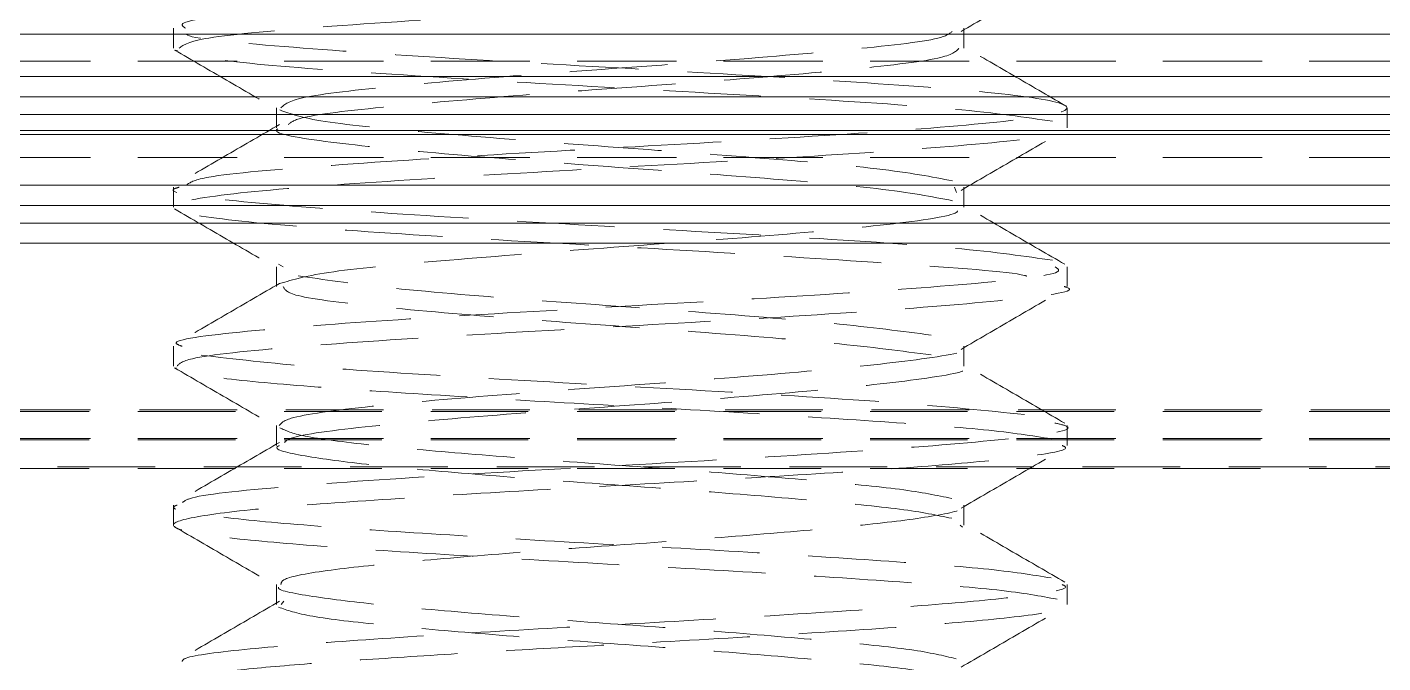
# Model space of a CAD drawing. Header units: millimetres. Extents: x 1522 to 2996, y -37 to 935.
# Drawn here: x 2332.38 to 2346.02, y 415.24 to 421.64 of the extents above; entities that cross this region are included whole.
import ezdxf

# ---------------------------------------------------------------- set-up
doc = ezdxf.new("R2010")
doc.units = ezdxf.units.MM
doc.linetypes.add('HIDDEN', pattern=[1.905, 1.27, -0.635])

# ---------------------------------------------------------------- blocks, each defined once
blk = doc.blocks.new('clampattachmentsideview')
at = {"color": 7, "linetype": 'HIDDEN', "lineweight": 0}
for p, q in [((3383.883, 448.004), (3383.883, 447.746)), ((3394.167, 447.746), (3394.167, 448.004)), ((3482.705, 447.929), (3333.891, 447.929)), ((3360.451, 447.929), (3420.907, 447.929)), ((3333.891, 447.579), (3482.705, 447.579)), ((3420.907, 447.579), (3360.451, 447.579)), ((3420.907, 447.376), (3360.451, 447.376)), ((3360.451, 447.113), (3420.907, 447.113)), ((3385.226, 446.971), (3385.226, 446.712)), ((3395.509, 446.712), (3395.509, 446.97)), ((3420.907, 446.885), (3360.451, 446.885)), ((3482.705, 446.674), (3333.891, 446.674)), ((3360.451, 446.674), (3420.907, 446.674)), ((3360.451, 446.622), (3420.907, 446.622)), ((3333.891, 446.324), (3482.705, 446.324)), ((3420.907, 446.324), (3360.451, 446.324)), ((3420.907, 445.963), (3360.451, 445.963)), ((3383.883, 445.938), (3383.883, 445.678)), ((3394.069, 445.869), (3394.047, 445.937)), ((3394.167, 445.679), (3394.167, 445.937)), ((3360.451, 445.7), (3420.907, 445.7)), ((3420.907, 445.471), (3360.451, 445.471)), ((3360.451, 445.208), (3420.907, 445.208)), ((3385.226, 444.904), (3385.226, 444.645)), ((3385.313, 444.903), (3385.253, 444.939)), ((3395.509, 444.646), (3395.509, 444.904)), ((3383.883, 443.87), (3383.883, 443.612)), ((3394.167, 443.612), (3394.167, 443.87)), ((3333.891, 443.022), (3482.705, 443.022)), ((3420.907, 443.044), (3360.451, 443.044)), ((3385.226, 442.837), (3385.226, 442.578)), ((3395.509, 442.579), (3395.509, 442.837)), ((3333.891, 442.672), (3482.705, 442.672)), ((3333.891, 442.652), (3482.705, 442.652)), ((3420.907, 442.672), (3360.451, 442.672)), ((3482.705, 442.302), (3333.891, 442.302)), ((3333.891, 442.28), (3482.705, 442.28)), ((3383.883, 441.804), (3383.883, 441.545)), ((3394.167, 441.545), (3394.167, 441.803)), ((3394.151, 441.519), (3394.118, 441.545)), ((3385.226, 440.77), (3385.226, 440.512)), ((3395.509, 440.512), (3395.509, 440.77)), ((3385.284, 440.512), (3385.321, 440.553))]:
    blk.add_line(p, q, dxfattribs=at)
at = {"color": 7, "linetype": 'Continuous', "lineweight": 15}
for p, q in [((3360.451, 447.376), (3420.907, 447.376)), ((3420.907, 447.113), (3360.451, 447.113)), ((3360.451, 446.885), (3420.907, 446.885)), ((3420.907, 446.622), (3360.451, 446.622)), ((3360.451, 445.963), (3420.907, 445.963)), ((3420.907, 445.7), (3360.451, 445.7)), ((3360.451, 445.471), (3420.907, 445.471)), ((3420.907, 445.208), (3360.451, 445.208))]:
    blk.add_line(p, q, dxfattribs=at)
at = {"color": 7, "linetype": 'HIDDEN', "lineweight": 0}
for points, knots in [([(3383.959, 447.746), (3384.02, 447.79), (3384.151, 447.885), (3385.834, 448.03), (3388.313, 448.19), (3391.129, 448.338), (3393.621, 448.498), (3395.266, 448.65), (3395.71, 448.802), (3394.851, 448.962), (3392.874, 449.11), (3390.214, 449.27), (3387.44, 449.422), (3385.154, 449.574), (3383.852, 449.734), (3383.813, 449.882), (3385.045, 450.042), (3387.288, 450.194), (3390.043, 450.347), (3392.749, 450.506), (3394.696, 450.654), (3395.62, 450.773), (3395.435, 450.836), (3395.402, 450.847)], [0, 0, 0, 0, 0.042737, 0.092368, 0.142518, 0.191962, 0.242095, 0.29175, 0.341405, 0.391537, 0.440981, 0.491131, 0.540763, 0.590443, 0.640556, 0.690001, 0.740167, 0.789775, 0.839482, 0.889573, 0.939022, 0.989201, 1, 1, 1, 1]), ([(3384.04, 448.004), (3384.007, 448.027), (3383.903, 448.102), (3385.089, 448.234), (3387.276, 448.385), (3390.047, 448.538), (3392.742, 448.697), (3394.717, 448.846), (3395.652, 448.976), (3395.4, 449.05), (3395.324, 449.072)], [0, 0, 0, 0, 0.067499, 0.213235, 0.357354, 0.501757, 0.647277, 0.79093, 0.936704, 1, 1, 1, 1]), ([(3394.13, 447.963), (3394.355, 448.094), (3394.805, 448.356), (3395.256, 448.617), (3395.481, 448.748)], [0, 0, 0, 0, 0.499703, 1, 1, 1, 1]), ([(3384.059, 445.972), (3384.111, 446.004), (3384.246, 446.088), (3385.845, 446.221), (3388.31, 446.381), (3391.13, 446.53), (3393.621, 446.689), (3395.267, 446.841), (3395.71, 446.994), (3394.851, 447.153), (3392.872, 447.302), (3390.22, 447.461), (3387.416, 447.613), (3385.245, 447.766), (3384.066, 447.874), (3384.058, 447.927), (3384.058, 447.929)], [0, 0, 0, 0, 0.050289, 0.128934, 0.208401, 0.286749, 0.366188, 0.444871, 0.523553, 0.602992, 0.681341, 0.760808, 0.839453, 0.918175, 0.997583, 1, 1, 1, 1]), ([(3385.283, 446.971), (3385.33, 447.015), (3385.431, 447.11), (3386.727, 447.255), (3388.63, 447.415), (3390.806, 447.563), (3392.687, 447.723), (3393.885, 447.853), (3393.979, 447.933), (3394.014, 447.962)], [0, 0, 0, 0, 0.13387, 0.288832, 0.44542, 0.599794, 0.756328, 0.911364, 1, 1, 1, 1]), ([(3383.899, 447.722), (3384.124, 447.592), (3384.573, 447.331), (3385.023, 447.07), (3385.247, 446.939)], [0, 0, 0, 0, 0.500189, 1, 1, 1, 1]), ([(3395.32, 446.795), (3394.965, 446.848), (3394.258, 446.953), (3391.887, 447.106), (3389.123, 447.258), (3386.487, 447.418), (3384.466, 447.566), (3384.096, 447.67), (3383.911, 447.722)], [0, 0, 0, 0, 0.1679858, 0.334682, 0.5010507, 0.6692855, 0.8351064, 1, 1, 1, 1]), ([(3385.377, 446.754), (3385.416, 446.784), (3385.521, 446.866), (3386.737, 446.996), (3388.628, 447.156), (3390.804, 447.305), (3392.698, 447.464), (3393.972, 447.608), (3394.062, 447.702), (3394.103, 447.745)], [0, 0, 0, 0, 0.091646, 0.246645, 0.403271, 0.557683, 0.714254, 0.869327, 1, 1, 1, 1]), ([(3395.481, 447.002), (3395.255, 447.133), (3394.805, 447.394), (3394.355, 447.656), (3394.13, 447.787)], [0, 0, 0, 0, 0.500291, 1, 1, 1, 1]), ([(3394.021, 446.02), (3393.748, 446.073), (3393.205, 446.178), (3391.381, 446.331), (3389.255, 446.483), (3387.229, 446.643), (3385.687, 446.789), (3385.405, 446.892), (3385.267, 446.942)], [0, 0, 0, 0, 0.16888, 0.336458, 0.503704, 0.672836, 0.839529, 1, 1, 1, 1]), ([(3394.986, 444.782), (3394.977, 444.785), (3394.794, 444.839), (3393.319, 444.941), (3390.879, 445.102), (3388.044, 445.251), (3385.606, 445.409), (3384.045, 445.563), (3383.704, 445.713), (3384.66, 445.874), (3386.711, 446.022), (3389.397, 446.181), (3392.168, 446.334), (3394.337, 446.486), (3395.501, 446.617), (3395.388, 446.69), (3395.354, 446.712)], [0, 0, 0, 0, 0.004117, 0.083703, 0.164331, 0.24377, 0.324145, 0.404074, 0.483689, 0.564302, 0.643732, 0.724148, 0.80403, 0.883676, 0.964272, 1, 1, 1, 1]), ([(3385.263, 446.753), (3385.038, 446.623), (3384.588, 446.361), (3384.137, 446.099), (3383.912, 445.969)], [0, 0, 0, 0, 0.499708, 1, 1, 1, 1]), ([(3394.021, 445.762), (3393.748, 445.815), (3393.205, 445.919), (3391.379, 446.073), (3389.263, 446.224), (3387.2, 446.384), (3385.769, 446.533), (3385.112, 446.647), (3385.265, 446.706), (3385.284, 446.713)], [0, 0, 0, 0, 0.163674, 0.326085, 0.488176, 0.652094, 0.813649, 0.977394, 1, 1, 1, 1]), ([(3394.13, 445.896), (3394.355, 446.027), (3394.805, 446.289), (3395.256, 446.55), (3395.481, 446.681)], [0, 0, 0, 0, 0.499704, 1, 1, 1, 1]), ([(3395.32, 444.987), (3394.965, 445.04), (3394.259, 445.144), (3391.884, 445.298), (3389.133, 445.449), (3386.45, 445.609), (3384.589, 445.758), (3383.735, 445.872), (3383.935, 445.931), (3383.959, 445.938)], [0, 0, 0, 0, 0.1636572, 0.3260579, 0.4881397, 0.6520394, 0.8135875, 0.9773157, 1, 1, 1, 1]), ([(3395.481, 444.935), (3395.255, 445.066), (3394.805, 445.327), (3394.355, 445.589), (3394.13, 445.72)], [0, 0, 0, 0, 0.50029, 1, 1, 1, 1]), ([(3383.899, 445.655), (3384.124, 445.525), (3384.573, 445.264), (3385.023, 445.003), (3385.247, 444.873)], [0, 0, 0, 0, 0.500188, 1, 1, 1, 1]), ([(3385.266, 444.684), (3385.439, 444.736), (3385.787, 444.841), (3387.413, 444.989), (3389.463, 445.147), (3391.598, 445.301), (3393.265, 445.452), (3394.16, 445.583), (3394.074, 445.656), (3394.047, 445.679)], [0, 0, 0, 0, 0.153828, 0.308098, 0.464294, 0.619447, 0.77414, 0.930685, 1, 1, 1, 1]), ([(3383.997, 443.87), (3383.963, 443.882), (3383.782, 443.945), (3384.724, 444.065), (3386.693, 444.214), (3389.402, 444.372), (3392.167, 444.526), (3394.337, 444.677), (3395.501, 444.808), (3395.388, 444.881), (3395.354, 444.904)], [0, 0, 0, 0, 0.0353216, 0.18594, 0.3343462, 0.4845971, 0.6338485, 0.7826605, 0.9332452, 1, 1, 1, 1]), ([(3385.263, 444.686), (3385.038, 444.556), (3384.588, 444.294), (3384.137, 444.033), (3383.912, 443.902)], [0, 0, 0, 0, 0.499709, 1, 1, 1, 1]), ([(3383.931, 443.612), (3383.961, 443.644), (3384.04, 443.726), (3385.359, 443.864), (3387.696, 444.019), (3390.485, 444.169), (3393.13, 444.33), (3394.902, 444.478), (3395.692, 444.588), (3395.484, 444.642), (3395.472, 444.646)], [0, 0, 0, 0, 0.0938198, 0.2437203, 0.3931481, 0.5416984, 0.6922653, 0.8406122, 0.9906025, 1, 1, 1, 1]), ([(3393.742, 443.757), (3393.36, 443.807), (3392.59, 443.908), (3390.579, 444.068), (3388.428, 444.217), (3386.569, 444.375), (3385.378, 444.517), (3385.332, 444.606), (3385.313, 444.645)], [0, 0, 0, 0, 0.172705, 0.347682, 0.520065, 0.694491, 0.867943, 1, 1, 1, 1]), ([(3393.742, 444.015), (3393.36, 444.065), (3392.591, 444.166), (3390.575, 444.327), (3388.444, 444.475), (3386.507, 444.634), (3385.838, 444.736), (3385.505, 444.787)], [0, 0, 0, 0, 0.198982, 0.4005809, 0.5991929, 0.800157, 1, 1, 1, 1]), ([(3394.13, 443.829), (3394.355, 443.96), (3394.805, 444.222), (3395.256, 444.483), (3395.481, 444.614)], [0, 0, 0, 0, 0.499703, 1, 1, 1, 1]), ([(3385.261, 442.837), (3385.285, 442.869), (3385.346, 442.951), (3386.361, 443.089), (3388.158, 443.244), (3390.303, 443.394), (3392.337, 443.555), (3393.7, 443.703), (3394.307, 443.812), (3394.148, 443.867), (3394.139, 443.87)], [0, 0, 0, 0, 0.094229, 0.244133, 0.393562, 0.542109, 0.692683, 0.841026, 0.991019, 1, 1, 1, 1]), ([(3383.899, 443.588), (3384.124, 443.458), (3384.573, 443.197), (3385.023, 442.936), (3385.247, 442.806)], [0, 0, 0, 0, 0.500188, 1, 1, 1, 1]), ([(3395.304, 442.665), (3395.054, 442.705), (3394.56, 442.785), (3393.031, 442.895), (3391.153, 443.017), (3389.073, 443.127), (3387.077, 443.247), (3385.411, 443.36), (3384.236, 443.475), (3384.022, 443.551), (3383.918, 443.588)], [0, 0, 0, 0, 0.126941, 0.251279, 0.378274, 0.502805, 0.629431, 0.754667, 0.88051, 1, 1, 1, 1]), ([(3394.957, 442.982), (3394.46, 443.032), (3393.46, 443.133), (3390.838, 443.293), (3388.069, 443.442), (3385.549, 443.6), (3384.68, 443.703), (3384.246, 443.754)], [0, 0, 0, 0, 0.198986, 0.400578, 0.599197, 0.800156, 1, 1, 1, 1]), ([(3385.329, 442.62), (3385.347, 442.638), (3385.416, 442.707), (3386.373, 442.831), (3388.154, 442.985), (3390.304, 443.136), (3392.336, 443.296), (3393.7, 443.445), (3394.307, 443.554), (3394.148, 443.609), (3394.138, 443.612)], [0, 0, 0, 0, 0.05573, 0.211946, 0.367667, 0.52247, 0.679383, 0.833973, 0.990283, 1, 1, 1, 1]), ([(3395.481, 442.868), (3395.255, 442.999), (3394.805, 443.26), (3394.355, 443.522), (3394.13, 443.653)], [0, 0, 0, 0, 0.50029, 1, 1, 1, 1]), ([(3384, 441.837), (3384.026, 441.857), (3384.113, 441.929), (3385.372, 442.055), (3387.692, 442.21), (3390.488, 442.361), (3393.122, 442.521), (3394.93, 442.67), (3395.704, 442.791), (3395.415, 442.857), (3395.351, 442.871)], [0, 0, 0, 0, 0.061352, 0.211187, 0.36055, 0.509036, 0.659538, 0.80782, 0.957746, 1, 1, 1, 1]), ([(3394.009, 441.89), (3393.817, 441.93), (3393.436, 442.01), (3392.261, 442.12), (3390.816, 442.242), (3389.217, 442.352), (3387.681, 442.472), (3386.402, 442.585), (3385.509, 442.698), (3385.346, 442.772), (3385.269, 442.807)], [0, 0, 0, 0, 0.127699, 0.252769, 0.380523, 0.505787, 0.633169, 0.759145, 0.885735, 1, 1, 1, 1]), ([(3395.379, 440.58), (3395.164, 440.621), (3394.738, 440.701), (3393.29, 440.811), (3391.459, 440.932), (3389.391, 441.044), (3387.367, 441.161), (3385.628, 441.278), (3384.386, 441.391), (3383.799, 441.511), (3383.934, 441.621), (3384.773, 441.744), (3386.222, 441.852), (3388.088, 441.974), (3390.161, 442.085), (3392.168, 442.204), (3393.889, 442.319), (3395.039, 442.434), (3395.567, 442.523), (3395.465, 442.57), (3395.446, 442.579)], [0, 0, 0, 0, 0.058591, 0.115976, 0.174463, 0.232093, 0.290283, 0.348363, 0.406097, 0.464524, 0.52195, 0.580533, 0.637888, 0.696431, 0.753954, 0.812263, 0.870188, 0.928074, 0.986408, 1, 1, 1, 1]), ([(3385.263, 442.62), (3385.038, 442.489), (3384.588, 442.227), (3384.137, 441.966), (3383.912, 441.835)], [0, 0, 0, 0, 0.499708, 1, 1, 1, 1]), ([(3394.009, 441.632), (3393.817, 441.672), (3393.436, 441.752), (3392.261, 441.861), (3390.817, 441.984), (3389.216, 442.093), (3387.686, 442.214), (3386.385, 442.327), (3385.541, 442.443), (3385.166, 442.529), (3385.25, 442.573), (3385.262, 442.579)], [0, 0, 0, 0, 0.12365, 0.244754, 0.368456, 0.489748, 0.613091, 0.735073, 0.857648, 0.980591, 1, 1, 1, 1]), ([(3394.13, 441.763), (3394.355, 441.893), (3394.805, 442.155), (3395.256, 442.416), (3395.481, 442.547)], [0, 0, 0, 0, 0.499703, 1, 1, 1, 1]), ([(3395.304, 440.857), (3395.054, 440.897), (3394.56, 440.977), (3393.031, 441.086), (3391.153, 441.208), (3389.071, 441.318), (3387.082, 441.439), (3385.391, 441.552), (3384.293, 441.668), (3383.805, 441.754), (3383.916, 441.798), (3383.931, 441.804)], [0, 0, 0, 0, 0.123635, 0.244736, 0.368423, 0.489711, 0.61304, 0.735015, 0.857581, 0.980511, 1, 1, 1, 1]), ([(3385.283, 440.77), (3385.285, 440.795), (3385.289, 440.859), (3385.923, 440.968), (3387.021, 441.077), (3388.46, 441.199), (3390.054, 441.31), (3391.597, 441.429), (3392.921, 441.544), (3393.805, 441.659), (3394.211, 441.748), (3394.133, 441.795), (3394.118, 441.803)], [0, 0, 0, 0, 0.0766257, 0.1898356, 0.3006636, 0.4137964, 0.5249491, 0.6376286, 0.7495609, 0.8614194, 0.974146, 1, 1, 1, 1]), ([(3383.899, 441.521), (3384.124, 441.391), (3384.573, 441.13), (3385.023, 440.869), (3385.247, 440.739)], [0, 0, 0, 0, 0.500189, 1, 1, 1, 1]), ([(3395.481, 440.802), (3395.255, 440.932), (3394.805, 441.194), (3394.355, 441.455), (3394.13, 441.586)], [0, 0, 0, 0, 0.500291, 1, 1, 1, 1]), ([(3383.997, 439.77), (3384.003, 439.784), (3384.024, 439.837), (3384.8, 439.935), (3386.214, 440.044), (3388.09, 440.166), (3390.161, 440.277), (3392.168, 440.396), (3393.889, 440.511), (3395.039, 440.625), (3395.567, 440.715), (3395.465, 440.762), (3395.446, 440.77)], [0, 0, 0, 0, 0.045502, 0.162471, 0.27699, 0.39388, 0.508732, 0.625156, 0.740811, 0.85639, 0.972862, 1, 1, 1, 1]), ([(3394.067, 439.805), (3393.901, 439.846), (3393.574, 439.925), (3392.46, 440.035), (3391.052, 440.157), (3389.46, 440.268), (3387.908, 440.386), (3386.556, 440.503), (3385.652, 440.616), (3385.217, 440.698), (3385.254, 440.737), (3385.255, 440.739)], [0, 0, 0, 0, 0.12567, 0.24874, 0.3741861, 0.4977849, 0.6225908, 0.74716, 0.8709829, 0.9962997, 1, 1, 1, 1]), ([(3395.453, 434.355), (3395.342, 434.385), (3395.121, 434.444), (3394.304, 434.534), (3393.199, 434.615), (3391.843, 434.705), (3390.34, 434.794), (3388.792, 434.876), (3387.306, 434.966), (3385.987, 435.054), (3384.925, 435.136), (3384.192, 435.226), (3383.843, 435.315), (3383.898, 435.397), (3384.354, 435.487), (3385.183, 435.575), (3386.323, 435.658), (3387.697, 435.748), (3389.21, 435.836), (3390.756, 435.918), (3392.23, 436.009), (3393.526, 436.096), (3394.558, 436.179), (3395.254, 436.269), (3395.562, 436.357), (3395.466, 436.439), (3394.97, 436.53), (3394.106, 436.617), (3392.939, 436.7), (3391.546, 436.791), (3390.025, 436.878), (3388.481, 436.961), (3387.021, 437.051), (3385.748, 437.138), (3384.747, 437.221), (3384.089, 437.312), (3383.821, 437.399), (3383.959, 437.482), (3384.494, 437.573), (3385.392, 437.659), (3386.586, 437.742), (3387.997, 437.833), (3389.525, 437.919), (3391.065, 438.003), (3392.511, 438.094), (3393.76, 438.18), (3394.729, 438.264), (3395.349, 438.355), (3395.576, 438.44), (3395.397, 438.524), (3394.822, 438.615), (3393.891, 438.7), (3392.671, 438.785), (3391.244, 438.876), (3389.71, 438.961), (3388.174, 439.046), (3386.745, 439.136), (3385.52, 439.221), (3384.583, 439.306), (3384.002, 439.397), (3383.816, 439.481), (3384.036, 439.567), (3384.649, 439.658), (3385.613, 439.742), (3386.858, 439.827), (3388.301, 439.918), (3390.011, 440.011), (3391.878, 440.119), (3393.655, 440.236), (3394.906, 440.348), (3395.523, 440.445), (3395.447, 440.497), (3395.426, 440.512)], [0, 0, 0, 0, 0.014226, 0.028428, 0.042342, 0.056573, 0.070768, 0.084685, 0.098921, 0.113109, 0.127028, 0.141269, 0.155449, 0.169371, 0.183617, 0.197789, 0.211714, 0.225965, 0.240128, 0.254058, 0.268312, 0.282467, 0.296402, 0.31066, 0.324806, 0.338746, 0.353008, 0.367144, 0.38109, 0.395355, 0.409482, 0.423435, 0.437702, 0.451819, 0.46578, 0.48005, 0.494156, 0.508125, 0.522397, 0.536493, 0.55047, 0.564744, 0.578829, 0.592816, 0.607091, 0.621165, 0.635162, 0.649438, 0.6635, 0.677507, 0.691784, 0.705835, 0.719854, 0.734131, 0.74817, 0.7622, 0.776477, 0.790504, 0.804546, 0.818823, 0.832838, 0.846893, 0.861169, 0.875173, 0.889239, 0.903515, 0.917509, 0.936305, 0.955154, 0.973806, 0.992748, 1, 1, 1, 1]), ([(3385.263, 440.553), (3385.038, 440.422), (3384.588, 440.16), (3384.137, 439.899), (3383.912, 439.768)], [0, 0, 0, 0, 0.499708, 1, 1, 1, 1]), ([(3394.067, 439.547), (3393.901, 439.587), (3393.574, 439.667), (3392.46, 439.777), (3391.052, 439.898), (3389.462, 440.01), (3387.903, 440.128), (3386.574, 440.244), (3385.587, 440.358), (3385.364, 440.437), (3385.252, 440.477)], [0, 0, 0, 0, 0.126137, 0.249664, 0.375576, 0.499634, 0.624903, 0.749935, 0.874218, 1, 1, 1, 1]), ([(3394.13, 439.696), (3394.355, 439.826), (3394.805, 440.088), (3395.256, 440.35), (3395.481, 440.48)], [0, 0, 0, 0, 0.499703, 1, 1, 1, 1])]:
    blk.add_open_spline(points, degree=3, knots=knots, dxfattribs=at)

msp = doc.modelspace()

# ---------------------------------------------------------------- block references
at = {"xscale": 0.7734714251250002, "yscale": 0.7734714251250002, "zscale": 0.7734714251250002}
msp.add_blockref('clampattachmentsideview', (-283.486, 75.109), dxfattribs=at)

doc.saveas('drawing.dxf')
